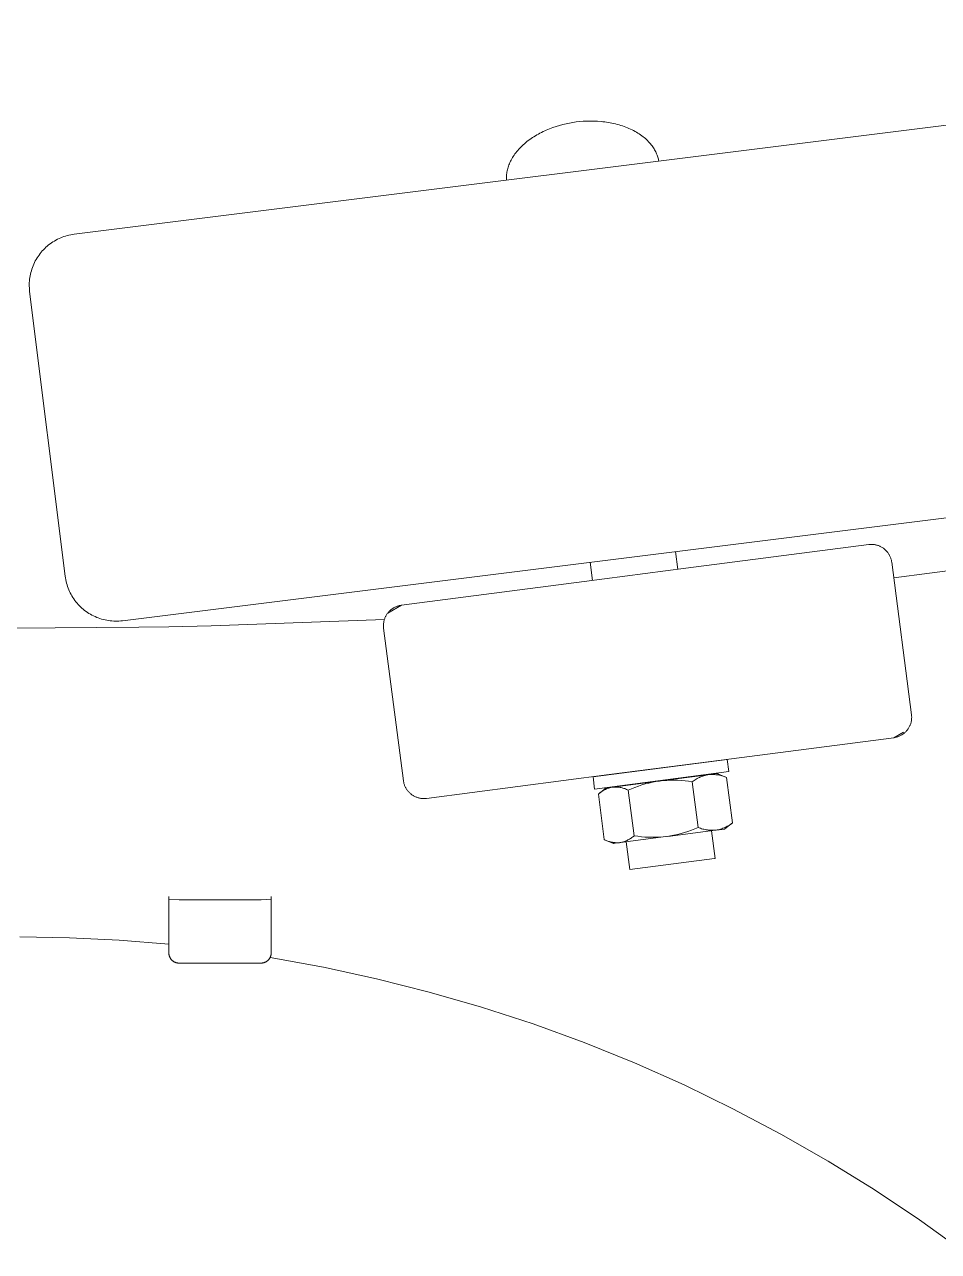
# Model space of a CAD drawing. Header units: inches. Extents: x -4 to 147, y -1 to 99.
# Drawn here: x 126.003 to 129.515, y 88.835 to 93.547 of the extents above; entities that cross this region are included whole.
import ezdxf

# ---------------------------------------------------------------- set-up
doc = ezdxf.new("R2010")
doc.units = ezdxf.units.IN
doc.layers.add('ZANO_R', color=7, linetype='Continuous', lineweight=0)

msp = doc.modelspace()

# ---------------------------------------------------------------- linework, layer by layer
at = {"layer": 'ZANO_R'}
for p, q in [((132.63993, 93.54742), (126.38935, 92.76629)), ((128.0851, 93.16651), (128.09793, 93.16913)), ((128.09793, 93.16913), (128.11066, 93.17135)), ((128.11066, 93.17135), (128.12324, 93.17317)), ((128.13632, 93.17467), (128.12324, 93.17317)), ((128.14965, 93.1758), (128.13632, 93.17467)), ((128.16321, 93.17652), (128.14965, 93.1758)), ((128.17694, 93.17683), (128.16321, 93.17652)), ((128.19082, 93.1767), (128.17694, 93.17683)), ((128.20479, 93.1761), (128.19082, 93.1767)), ((128.2188, 93.17503), (128.20479, 93.1761)), ((128.22581, 93.17431), (128.2188, 93.17503)), ((128.2328, 93.17346), (128.22581, 93.17431)), ((128.23978, 93.17249), (128.2328, 93.17346)), ((128.24674, 93.1714), (128.23978, 93.17249)), ((128.25367, 93.17018), (128.24674, 93.1714)), ((128.26056, 93.16883), (128.25367, 93.17018)), ((128.26741, 93.16735), (128.26056, 93.16883)), ((128.2742, 93.16575), (128.26741, 93.16735)), ((127.96625, 93.12), (127.972, 93.1234)), ((127.972, 93.1234), (127.97785, 93.1267)), ((127.97785, 93.1267), (127.98378, 93.1299)), ((127.98378, 93.1299), (127.98979, 93.133)), ((127.98979, 93.133), (127.99587, 93.13599)), ((127.99587, 93.13599), (128.00201, 93.13888)), ((128.00201, 93.13888), (128.00822, 93.14166)), ((128.00822, 93.14166), (128.02079, 93.14689)), ((128.02079, 93.14689), (128.03352, 93.15169)), ((128.03352, 93.15169), (128.04636, 93.15605)), ((128.04636, 93.15605), (128.05927, 93.15997)), ((128.05927, 93.15997), (128.0722, 93.16345)), ((128.0722, 93.16345), (128.0851, 93.16651)), ((128.28094, 93.16402), (128.2742, 93.16575)), ((128.2876, 93.16216), (128.28094, 93.16402)), ((128.2942, 93.16018), (128.2876, 93.16216)), ((128.30071, 93.15807), (128.2942, 93.16018)), ((128.30714, 93.15584), (128.30071, 93.15807)), ((128.31347, 93.15348), (128.30714, 93.15584)), ((128.3197, 93.15101), (128.31347, 93.15348)), ((128.32582, 93.14842), (128.3197, 93.15101)), ((128.33183, 93.14571), (128.32582, 93.14842)), ((128.33772, 93.14289), (128.33183, 93.14571)), ((128.34348, 93.13995), (128.33772, 93.14289)), ((128.3491, 93.13691), (128.34348, 93.13995)), ((128.35459, 93.13377), (128.3491, 93.13691)), ((128.35994, 93.13052), (128.35459, 93.13377)), ((128.36514, 93.12718), (128.35994, 93.13052)), ((128.37019, 93.12375), (128.36514, 93.12718)), ((128.37508, 93.12022), (128.37019, 93.12375)), ((128.3798, 93.11661), (128.37508, 93.12022)), ((127.90638, 93.07264), (127.91061, 93.07697)), ((127.91061, 93.07697), (127.915, 93.08125)), ((127.915, 93.08125), (127.91953, 93.08547)), ((127.91953, 93.08547), (127.92421, 93.08962)), ((127.92421, 93.08962), (127.92902, 93.0937)), ((127.92902, 93.0937), (127.93397, 93.0977)), ((127.93397, 93.0977), (127.93906, 93.10163)), ((127.93906, 93.10163), (127.94427, 93.10548)), ((127.94427, 93.10548), (127.9496, 93.10925)), ((127.9496, 93.10925), (127.95504, 93.11292)), ((127.95504, 93.11292), (127.96059, 93.11651)), ((127.96059, 93.11651), (127.96625, 93.12)), ((128.38437, 93.11292), (128.3798, 93.11661)), ((128.38877, 93.10915), (128.38437, 93.11292)), ((128.393, 93.10531), (128.38877, 93.10915)), ((128.39705, 93.1014), (128.393, 93.10531)), ((128.40093, 93.09743), (128.39705, 93.1014)), ((128.40464, 93.0934), (128.40093, 93.09743)), ((128.40817, 93.08931), (128.40464, 93.0934)), ((128.41152, 93.08518), (128.40817, 93.08931)), ((128.41439, 93.0814), (128.41152, 93.08518)), ((128.41712, 93.07759), (128.41439, 93.0814)), ((128.41971, 93.07374), (128.41712, 93.07759)), ((128.42214, 93.06988), (128.41971, 93.07374)), ((127.87066, 93.02237), (127.87305, 93.02705)), ((127.87305, 93.02705), (127.87562, 93.03172)), ((127.87562, 93.03172), (127.87837, 93.03638)), ((127.87837, 93.03638), (127.88128, 93.04103)), ((127.88128, 93.04103), (127.88437, 93.04564)), ((127.88437, 93.04564), (127.88762, 93.05024)), ((127.88762, 93.05024), (127.89105, 93.0548)), ((127.89105, 93.0548), (127.89464, 93.05932)), ((127.89464, 93.05932), (127.89839, 93.06381)), ((127.89839, 93.06381), (127.90231, 93.06825)), ((127.90231, 93.06825), (127.90638, 93.07264)), ((128.42444, 93.06599), (128.42214, 93.06988)), ((128.42658, 93.06208), (128.42444, 93.06599)), ((128.42858, 93.05815), (128.42658, 93.06208)), ((128.43045, 93.05421), (128.42858, 93.05815)), ((128.43216, 93.05026), (128.43045, 93.05421)), ((128.43374, 93.04631), (128.43216, 93.05026)), ((128.43518, 93.04235), (128.43374, 93.04631)), ((128.43649, 93.03839), (128.43518, 93.04235)), ((128.43766, 93.03443), (128.43649, 93.03839)), ((128.43869, 93.03048), (128.43766, 93.03443)), ((128.4396, 93.02654), (128.43869, 93.03048)), ((128.44038, 93.02261), (128.4396, 93.02654)), ((127.85603, 92.97594), (127.85675, 92.98049)), ((127.85675, 92.98049), (127.85763, 92.98507)), ((127.85763, 92.98507), (127.85867, 92.98968)), ((127.85867, 92.98968), (127.85988, 92.99431)), ((127.85988, 92.99431), (127.86125, 92.99896)), ((127.86125, 92.99896), (127.86279, 93.00363)), ((127.86279, 93.00363), (127.8645, 93.00831)), ((127.8645, 93.00831), (127.86638, 93.01299)), ((127.86638, 93.01299), (127.86843, 93.01768)), ((127.86843, 93.01768), (127.87066, 93.02237)), ((127.85469, 92.9581), (127.8548, 92.9625)), ((127.85472, 92.95375), (127.85469, 92.9581)), ((127.85489, 92.94944), (127.85472, 92.95375)), ((127.8548, 92.9625), (127.85506, 92.96694)), ((127.85506, 92.96694), (127.85547, 92.97143)), ((127.85547, 92.97143), (127.85603, 92.97594)), ((126.19421, 92.7419), (126.38935, 92.76629)), ((126.09089, 92.69649), (126.08584, 92.69205)), ((126.09608, 92.70076), (126.09089, 92.69649)), ((126.10142, 92.70485), (126.09608, 92.70076)), ((126.10689, 92.70875), (126.10142, 92.70485)), ((126.11249, 92.71246), (126.10689, 92.70875)), ((126.11822, 92.71598), (126.11249, 92.71246)), ((126.12406, 92.71931), (126.11822, 92.71598)), ((126.13002, 92.72243), (126.12406, 92.71931)), ((126.13607, 92.72534), (126.13002, 92.72243)), ((126.14223, 92.72805), (126.13607, 92.72534)), ((126.14847, 92.73055), (126.14223, 92.72805)), ((126.15479, 92.73283), (126.14847, 92.73055)), ((126.16119, 92.73489), (126.15479, 92.73283)), ((126.16765, 92.73674), (126.16119, 92.73489)), ((126.17417, 92.73836), (126.16765, 92.73674)), ((126.18075, 92.73976), (126.17417, 92.73836)), ((126.18737, 92.74093), (126.18075, 92.73976)), ((126.19402, 92.74188), (126.18737, 92.74093)), ((126.19415, 92.7419), (126.19402, 92.74188)), ((126.19415, 92.7419), (126.19421, 92.7419)), ((126.05151, 92.65088), (126.04804, 92.64512)), ((126.05516, 92.65652), (126.05151, 92.65088)), ((126.05901, 92.66203), (126.05516, 92.65652)), ((126.06305, 92.66741), (126.05901, 92.66203)), ((126.06727, 92.67264), (126.06305, 92.66741)), ((126.07166, 92.67773), (126.06727, 92.67264)), ((126.07622, 92.68266), (126.07166, 92.67773)), ((126.08095, 92.68744), (126.07622, 92.68266)), ((126.08584, 92.69205), (126.08095, 92.68744)), ((126.02955, 92.60198), (126.02776, 92.5955)), ((126.03155, 92.6084), (126.02955, 92.60198)), ((126.03377, 92.61474), (126.03155, 92.6084)), ((126.0362, 92.621), (126.03377, 92.61474)), ((126.03885, 92.62718), (126.0362, 92.621)), ((126.04171, 92.63327), (126.03885, 92.62718)), ((126.04477, 92.63925), (126.04171, 92.63327)), ((126.04804, 92.64512), (126.04477, 92.63925)), ((126.02179, 92.55568), (126.0216, 92.54896)), ((126.02222, 92.56239), (126.02179, 92.55568)), ((126.02287, 92.56908), (126.02222, 92.56239)), ((126.02376, 92.57574), (126.02287, 92.56908)), ((126.02487, 92.58237), (126.02376, 92.57574)), ((126.0262, 92.58896), (126.02487, 92.58237)), ((126.02776, 92.5955), (126.0262, 92.58896)), ((126.0216, 92.54896), (126.02163, 92.54224)), ((126.02163, 92.54224), (126.02189, 92.53552)), ((126.02189, 92.53552), (126.02238, 92.52882)), ((126.02238, 92.52882), (126.0231, 92.52214)), ((126.0231, 92.52214), (126.1598, 91.42829)), ((126.57487, 91.28178), (132.82545, 92.06291)), ((128.50432, 91.5229), (128.51316, 91.45477)), ((128.54437, 91.45883), (129.24713, 91.55006)), ((129.24713, 91.55006), (129.2498, 91.55036)), ((129.2498, 91.55036), (129.25248, 91.55057)), ((129.25248, 91.55057), (129.25516, 91.55069)), ((129.25516, 91.55069), (129.25785, 91.55071)), ((129.25785, 91.55071), (129.26054, 91.55065)), ((129.26054, 91.55065), (129.26322, 91.55049)), ((129.26322, 91.55049), (129.26589, 91.55024)), ((129.26589, 91.55024), (129.26856, 91.5499)), ((129.26856, 91.5499), (129.27121, 91.54947)), ((129.27121, 91.54947), (129.27385, 91.54895)), ((129.27385, 91.54895), (129.27646, 91.54834)), ((129.27646, 91.54834), (129.27906, 91.54764)), ((129.27906, 91.54764), (129.28162, 91.54685)), ((129.28162, 91.54685), (129.28417, 91.54598)), ((129.28417, 91.54598), (129.28668, 91.54502)), ((129.28668, 91.54502), (129.28916, 91.54397)), ((129.28916, 91.54397), (129.2916, 91.54284)), ((129.2916, 91.54284), (129.294, 91.54162)), ((129.294, 91.54162), (129.29635, 91.54033)), ((129.29635, 91.54033), (129.29867, 91.53895)), ((129.29867, 91.53895), (129.30093, 91.5375)), ((129.30093, 91.5375), (129.30314, 91.53597)), ((129.30314, 91.53597), (129.3053, 91.53437)), ((129.3053, 91.53437), (129.3074, 91.53269)), ((129.3074, 91.53269), (129.30945, 91.53094)), ((129.30945, 91.53094), (129.31143, 91.52913)), ((129.31143, 91.52913), (129.31335, 91.52724)), ((129.31335, 91.52724), (129.31521, 91.5253)), ((129.31521, 91.5253), (129.31699, 91.52329)), ((129.31699, 91.52329), (129.31871, 91.52122)), ((129.31871, 91.52122), (129.32036, 91.51909)), ((129.32036, 91.51909), (129.32193, 91.51691)), ((129.34318, 91.42179), (130.24109, 91.53887)), ((128.18521, 91.4122), (128.17616, 91.48189)), ((129.32193, 91.51691), (129.32342, 91.51467)), ((129.32342, 91.51467), (129.32484, 91.51239)), ((129.32484, 91.51239), (129.32619, 91.51006)), ((129.32619, 91.51006), (129.32745, 91.50768)), ((129.32745, 91.50768), (129.32862, 91.50526)), ((129.32862, 91.50526), (129.32972, 91.50281)), ((129.32972, 91.50281), (129.33073, 91.50032)), ((129.33073, 91.50032), (129.33166, 91.49779)), ((129.33166, 91.49779), (129.33249, 91.49524)), ((129.33249, 91.49524), (129.33324, 91.49265)), ((129.33324, 91.49265), (129.33391, 91.49005)), ((129.33391, 91.49005), (129.33448, 91.48742)), ((129.33448, 91.48742), (129.33496, 91.48477)), ((129.33496, 91.48477), (129.33535, 91.48211)), ((129.41138, 90.89648), (129.33535, 91.48211)), ((126.1598, 91.42829), (126.16075, 91.42163)), ((128.15394, 91.40814), (128.54437, 91.45883)), ((126.16075, 91.42163), (126.16192, 91.41501)), ((126.16192, 91.41501), (126.16332, 91.40844)), ((126.16332, 91.40844), (126.16494, 91.40192)), ((126.16494, 91.40192), (126.16679, 91.39545)), ((126.16679, 91.39545), (126.16885, 91.38906)), ((126.16885, 91.38906), (126.17113, 91.38273)), ((126.17113, 91.38273), (126.17363, 91.37649)), ((127.45118, 91.31691), (128.15394, 91.40814)), ((126.17363, 91.37649), (126.17634, 91.37034)), ((126.17634, 91.37034), (126.17925, 91.36428)), ((126.17925, 91.36428), (126.18237, 91.35833)), ((126.18237, 91.35833), (126.18569, 91.35249)), ((126.18569, 91.35249), (126.18921, 91.34676)), ((126.18921, 91.34676), (126.19293, 91.34116)), ((126.19293, 91.34116), (126.19683, 91.33569)), ((126.19683, 91.33569), (126.20092, 91.33035)), ((126.20092, 91.33035), (126.20519, 91.32516)), ((126.20519, 91.32516), (126.20963, 91.32011)), ((126.20963, 91.32011), (126.21424, 91.31522)), ((126.21424, 91.31522), (126.21901, 91.31049)), ((126.21901, 91.31049), (126.22395, 91.30593)), ((126.22395, 91.30593), (126.22904, 91.30153)), ((126.22904, 91.30153), (126.23427, 91.29732)), ((126.23427, 91.29732), (126.23965, 91.29328)), ((126.23965, 91.29328), (126.24516, 91.28943)), ((126.24516, 91.28943), (126.25079, 91.28577)), ((126.25079, 91.28577), (126.25655, 91.28231)), ((126.25655, 91.28231), (126.26243, 91.27904)), ((127.39435, 91.28024), (127.3958, 91.2825)), ((127.3958, 91.2825), (127.39733, 91.28471)), ((127.39733, 91.28471), (127.39894, 91.28687)), ((127.39894, 91.28687), (127.45118, 91.31691)), ((127.40061, 91.28897), (127.39894, 91.28687)), ((127.40236, 91.29101), (127.40061, 91.28897)), ((127.40418, 91.293), (127.40236, 91.29101)), ((127.40606, 91.29492), (127.40418, 91.293)), ((127.40801, 91.29677), (127.40606, 91.29492)), ((127.41002, 91.29856), (127.40801, 91.29677)), ((127.41209, 91.30027), (127.41002, 91.29856)), ((127.41421, 91.30192), (127.41209, 91.30027)), ((127.41639, 91.30349), (127.41421, 91.30192)), ((127.41863, 91.30498), (127.41639, 91.30349)), ((127.42091, 91.3064), (127.41863, 91.30498)), ((127.42324, 91.30774), (127.42091, 91.3064)), ((127.42562, 91.309), (127.42324, 91.30774)), ((127.42803, 91.31018), (127.42562, 91.309)), ((127.43049, 91.31128), (127.42803, 91.31018)), ((127.43298, 91.31229), (127.43049, 91.31128)), ((127.43551, 91.31321), (127.43298, 91.31229)), ((127.43806, 91.31405), (127.43551, 91.31321)), ((127.44064, 91.3148), (127.43806, 91.31405)), ((127.44325, 91.31546), (127.44064, 91.3148)), ((127.44588, 91.31603), (127.44325, 91.31546)), ((127.44852, 91.31652), (127.44588, 91.31603)), ((127.45118, 91.31691), (127.44852, 91.31652)), ((126.26243, 91.27904), (126.26841, 91.27598)), ((126.26841, 91.27598), (126.2745, 91.27312)), ((126.2745, 91.27312), (126.28067, 91.27047)), ((126.28067, 91.27047), (126.28694, 91.26804)), ((126.28694, 91.26804), (126.29328, 91.26582)), ((126.29328, 91.26582), (126.2997, 91.26381)), ((126.2997, 91.26381), (126.30618, 91.26203)), ((126.30618, 91.26203), (126.31272, 91.26047)), ((126.31272, 91.26047), (126.31931, 91.25913)), ((126.31931, 91.25913), (126.32593, 91.25802)), ((126.32593, 91.25802), (126.3326, 91.25714)), ((126.3326, 91.25714), (126.33929, 91.25649)), ((126.33929, 91.25649), (126.346, 91.25606)), ((126.346, 91.25606), (126.35271, 91.25586)), ((126.35271, 91.25586), (126.35944, 91.25589)), ((126.35944, 91.25589), (126.36615, 91.25616)), ((126.36615, 91.25616), (126.37286, 91.25665)), ((126.37286, 91.25665), (126.37954, 91.25737)), ((126.57487, 91.28178), (126.37954, 91.25737)), ((126.55768, 91.23455), (126.72044, 91.23825)), ((126.72044, 91.23825), (127.38629, 91.26272)), ((127.38258, 91.23941), (127.38265, 91.2421)), ((127.38261, 91.23672), (127.38258, 91.23941)), ((127.38272, 91.23404), (127.38261, 91.23672)), ((127.38265, 91.2421), (127.3828, 91.24478)), ((127.3828, 91.24478), (127.38305, 91.24746)), ((127.38305, 91.24746), (127.38339, 91.25013)), ((127.38339, 91.25013), (127.38383, 91.25278)), ((127.38383, 91.25278), (127.38435, 91.25542)), ((127.38435, 91.25542), (127.38496, 91.25804)), ((127.38496, 91.25804), (127.38566, 91.26063)), ((127.38566, 91.26063), (127.38645, 91.2632)), ((127.38645, 91.2632), (127.38732, 91.26575)), ((127.38732, 91.26575), (127.38829, 91.26826)), ((127.38829, 91.26826), (127.38933, 91.27073)), ((127.38933, 91.27073), (127.39047, 91.27317)), ((127.39047, 91.27317), (127.39168, 91.27557)), ((127.39168, 91.27557), (127.39298, 91.27793)), ((127.39298, 91.27793), (127.39435, 91.28024)), ((126.44296, 91.23247), (125.96011, 91.2286)), ((126.44296, 91.23247), (126.55768, 91.23455)), ((127.38293, 91.23136), (127.38272, 91.23404)), ((127.38323, 91.22868), (127.38293, 91.23136)), ((127.45926, 90.64305), (127.38323, 91.22868)), ((129.40729, 90.85942), (129.40633, 90.8569)), ((129.40817, 90.86196), (129.40729, 90.85942)), ((129.40895, 90.86453), (129.40817, 90.86196)), ((129.40966, 90.86712), (129.40895, 90.86453)), ((129.41027, 90.86974), (129.40966, 90.86712)), ((129.41079, 90.87238), (129.41027, 90.86974)), ((129.41122, 90.87503), (129.41079, 90.87238)), ((129.41156, 90.8777), (129.41122, 90.87503)), ((129.41138, 90.89648), (129.41168, 90.8938)), ((129.41181, 90.88038), (129.41156, 90.8777)), ((129.41168, 90.8938), (129.41189, 90.89112)), ((129.41197, 90.88306), (129.41181, 90.88038)), ((129.41189, 90.89112), (129.41201, 90.88844)), ((129.41203, 90.88575), (129.41197, 90.88306)), ((129.41201, 90.88844), (129.41203, 90.88575)), ((129.38086, 90.82978), (129.34343, 90.80825)), ((129.35397, 90.81036), (129.35655, 90.81111)), ((129.35655, 90.81111), (129.35911, 90.81195)), ((129.35911, 90.81195), (129.36163, 90.81287)), ((129.36163, 90.81287), (129.36412, 90.81388)), ((129.36412, 90.81388), (129.36658, 90.81498)), ((129.36658, 90.81498), (129.369, 90.81616)), ((129.369, 90.81616), (129.37137, 90.81742)), ((129.37137, 90.81742), (129.3737, 90.81876)), ((129.3737, 90.81876), (129.37599, 90.82018)), ((129.37599, 90.82018), (129.37822, 90.82167)), ((129.37822, 90.82167), (129.3804, 90.82324)), ((129.3804, 90.82324), (129.38253, 90.82489)), ((129.38253, 90.82489), (129.3846, 90.82661)), ((129.3846, 90.82661), (129.38661, 90.82839)), ((129.38661, 90.82839), (129.38855, 90.83025)), ((129.38855, 90.83025), (129.39044, 90.83217)), ((129.39044, 90.83217), (129.39225, 90.83415)), ((129.39225, 90.83415), (129.394, 90.83619)), ((129.394, 90.83619), (129.39568, 90.83829)), ((129.39728, 90.84045), (129.39568, 90.83829)), ((129.39881, 90.84266), (129.39728, 90.84045)), ((129.40026, 90.84492), (129.39881, 90.84266)), ((129.40164, 90.84723), (129.40026, 90.84492)), ((129.40293, 90.84959), (129.40164, 90.84723)), ((129.40415, 90.85199), (129.40293, 90.84959)), ((129.40528, 90.85443), (129.40415, 90.85199)), ((129.40633, 90.8569), (129.40528, 90.85443)), ((128.64067, 90.71702), (129.34343, 90.80825)), ((129.34343, 90.80825), (129.34609, 90.80865)), ((129.34609, 90.80865), (129.34874, 90.80913)), ((129.34874, 90.80913), (129.35136, 90.8097)), ((129.35136, 90.8097), (129.35397, 90.81036)), ((128.18789, 90.65796), (128.70324, 90.7249)), ((128.25025, 90.66634), (128.64067, 90.71702)), ((128.70324, 90.7249), (128.70932, 90.67805)), ((128.19397, 90.61111), (128.70932, 90.67805)), ((128.28158, 90.67013), (128.28155, 90.6704)), ((128.60951, 90.71297), (128.60954, 90.71273)), ((128.63472, 90.66662), (128.66503, 90.67056)), ((128.66504, 90.67056), (128.69473, 90.6582)), ((127.45965, 90.64039), (127.45926, 90.64305)), ((127.46014, 90.63774), (127.45965, 90.64039)), ((127.46071, 90.63511), (127.46014, 90.63774)), ((127.46137, 90.6325), (127.46071, 90.63511)), ((127.46212, 90.62991), (127.46137, 90.6325)), ((127.46296, 90.62736), (127.46212, 90.62991)), ((127.46389, 90.62483), (127.46296, 90.62736)), ((127.4649, 90.62234), (127.46389, 90.62483)), ((127.54748, 90.5751), (128.25025, 90.66634)), ((128.19397, 90.61111), (128.18788, 90.65796)), ((128.26498, 90.6186), (128.4387, 90.64116)), ((128.28789, 90.62157), (128.28767, 90.62328)), ((128.37516, 90.62655), (128.36185, 90.62222)), ((128.38859, 90.63045), (128.37516, 90.62655)), ((128.40214, 90.63393), (128.38859, 90.63045)), ((128.41579, 90.63698), (128.40214, 90.63393)), ((128.42954, 90.63959), (128.41579, 90.63698)), ((128.44336, 90.64176), (128.42954, 90.63959)), ((128.45727, 90.64319), (128.44336, 90.64176)), ((128.44863, 90.64245), (128.62939, 90.66593)), ((128.47123, 90.64418), (128.45727, 90.64319)), ((128.48521, 90.64472), (128.47123, 90.64418)), ((128.4992, 90.64482), (128.48521, 90.64472)), ((128.51318, 90.64448), (128.4992, 90.64482)), ((128.52715, 90.64369), (128.51318, 90.64448)), ((128.54109, 90.64247), (128.52715, 90.64369)), ((128.55498, 90.6408), (128.54109, 90.64247)), ((128.56881, 90.6387), (128.55498, 90.6408)), ((128.57252, 90.64149), (128.56881, 90.6387)), ((128.59155, 90.46361), (128.56881, 90.6387)), ((128.57633, 90.64416), (128.57252, 90.64149)), ((128.58022, 90.6467), (128.57633, 90.64416)), ((128.5842, 90.64911), (128.58022, 90.6467)), ((128.58825, 90.65139), (128.5842, 90.64911)), ((128.59238, 90.65353), (128.58825, 90.65139)), ((128.59658, 90.65553), (128.59238, 90.65353)), ((128.60084, 90.65738), (128.59658, 90.65553)), ((128.60516, 90.6591), (128.60084, 90.65738)), ((128.60954, 90.66067), (128.60516, 90.6591)), ((128.61397, 90.66209), (128.60954, 90.66067)), ((128.61844, 90.66336), (128.61397, 90.66209)), ((128.61562, 90.66588), (128.61585, 90.66417)), ((128.62295, 90.66448), (128.61844, 90.66336)), ((128.6275, 90.66546), (128.62295, 90.66448)), ((128.63208, 90.66628), (128.6275, 90.66546)), ((128.63674, 90.66666), (128.63211, 90.66628)), ((128.64138, 90.66688), (128.63674, 90.66666)), ((128.64603, 90.66695), (128.64138, 90.66688)), ((128.65068, 90.66686), (128.64603, 90.66695)), ((128.65532, 90.66661), (128.65068, 90.66686)), ((128.65995, 90.66621), (128.65532, 90.66661)), ((128.66456, 90.66566), (128.65995, 90.66621)), ((128.66916, 90.66495), (128.66456, 90.66566)), ((128.67372, 90.66409), (128.66916, 90.66495)), ((128.67826, 90.66308), (128.67372, 90.66409)), ((128.68276, 90.66191), (128.67826, 90.66308)), ((128.68722, 90.6606), (128.68276, 90.66191)), ((128.69163, 90.65914), (128.68722, 90.6606)), ((128.69599, 90.65753), (128.69163, 90.65914)), ((128.69473, 90.6582), (128.70029, 90.65577)), ((128.70029, 90.65577), (128.69599, 90.65753)), ((128.70029, 90.65577), (128.72303, 90.48068)), ((127.466, 90.61988), (127.4649, 90.62234)), ((127.46718, 90.61746), (127.466, 90.61988)), ((127.46844, 90.61508), (127.46718, 90.61746)), ((127.46978, 90.61275), (127.46844, 90.61508)), ((127.47121, 90.61046), (127.46978, 90.61275)), ((127.47271, 90.60823), (127.47121, 90.61046)), ((127.47428, 90.60604), (127.47271, 90.60823)), ((127.47593, 90.60391), (127.47428, 90.60604)), ((127.47765, 90.60184), (127.47593, 90.60391)), ((127.47944, 90.59983), (127.47765, 90.60184)), ((127.4813, 90.59789), (127.47944, 90.59983)), ((127.48322, 90.596), (127.4813, 90.59789)), ((127.4852, 90.59419), (127.48322, 90.596)), ((127.48725, 90.59244), (127.4852, 90.59419)), ((127.48936, 90.59076), (127.48725, 90.59244)), ((127.49152, 90.58916), (127.48936, 90.59076)), ((127.49373, 90.58763), (127.49152, 90.58916)), ((127.496, 90.58618), (127.49373, 90.58763)), ((127.49832, 90.5848), (127.496, 90.58618)), ((127.50068, 90.58351), (127.49832, 90.5848)), ((127.50308, 90.58229), (127.50068, 90.58351)), ((127.50552, 90.58116), (127.50308, 90.58229)), ((127.508, 90.58012), (127.50552, 90.58116)), ((127.51051, 90.57916), (127.508, 90.58012)), ((127.51304, 90.57829), (127.51051, 90.57916)), ((127.51561, 90.57751), (127.51304, 90.57829)), ((127.5182, 90.57681), (127.51561, 90.57751)), ((127.52081, 90.5762), (127.5182, 90.57681)), ((127.52344, 90.57568), (127.52081, 90.5762)), ((127.52609, 90.57525), (127.52344, 90.57568)), ((128.21113, 90.59426), (128.20839, 90.59189)), ((128.23113, 90.4168), (128.20839, 90.59189)), ((128.21394, 90.59655), (128.21113, 90.59426)), ((128.21683, 90.59874), (128.21394, 90.59655)), ((128.21486, 90.59696), (128.2387, 90.61518)), ((128.21979, 90.60083), (128.21683, 90.59874)), ((128.22282, 90.60283), (128.21979, 90.60083)), ((128.22591, 90.60472), (128.22282, 90.60283)), ((128.22906, 90.60651), (128.22591, 90.60472)), ((128.23227, 90.60819), (128.22906, 90.60651)), ((128.23554, 90.60977), (128.23227, 90.60819)), ((128.23885, 90.61124), (128.23554, 90.60977)), ((128.2387, 90.61518), (128.23871, 90.61519)), ((128.2387, 90.61518), (128.2387, 90.61518)), ((128.2387, 90.61518), (128.2387, 90.61518)), ((128.2387, 90.61518), (128.2387, 90.61518)), ((128.23871, 90.61519), (128.23876, 90.61519)), ((128.23876, 90.61519), (128.23901, 90.61522)), ((128.24221, 90.6126), (128.23885, 90.61124)), ((128.23901, 90.61522), (128.24008, 90.61536)), ((128.24008, 90.61536), (128.24446, 90.61593)), ((128.24562, 90.61385), (128.24221, 90.6126)), ((128.24446, 90.61593), (128.26133, 90.61812)), ((128.24906, 90.61498), (128.24562, 90.61385)), ((128.25254, 90.616), (128.24906, 90.61498)), ((128.25605, 90.6169), (128.25254, 90.616)), ((128.25959, 90.61769), (128.25605, 90.6169)), ((128.26315, 90.61836), (128.25959, 90.61769)), ((128.26677, 90.61862), (128.26315, 90.61836)), ((128.27039, 90.61877), (128.26677, 90.61862)), ((128.27401, 90.61879), (128.27039, 90.61877)), ((128.27764, 90.61869), (128.27401, 90.61879)), ((128.28126, 90.61848), (128.27764, 90.61869)), ((128.28487, 90.61814), (128.28126, 90.61848)), ((128.28846, 90.61768), (128.28487, 90.61814)), ((128.29204, 90.61711), (128.28846, 90.61768)), ((128.2956, 90.61642), (128.29204, 90.61711)), ((128.29913, 90.61561), (128.2956, 90.61642)), ((128.30264, 90.61468), (128.29913, 90.61561)), ((128.30611, 90.61364), (128.30264, 90.61468)), ((128.30955, 90.61249), (128.30611, 90.61364)), ((128.31294, 90.61122), (128.30955, 90.61249)), ((128.3163, 90.60984), (128.31294, 90.61122)), ((128.3196, 90.60835), (128.3163, 90.60984)), ((128.32285, 90.60675), (128.3196, 90.60835)), ((128.33569, 90.61232), (128.32285, 90.60675)), ((128.32285, 90.60675), (128.3456, 90.43166)), ((128.34869, 90.61748), (128.33569, 90.61232)), ((128.36185, 90.62222), (128.34869, 90.61748)), ((127.52875, 90.57492), (127.52609, 90.57525)), ((127.53142, 90.57467), (127.52875, 90.57492)), ((127.5341, 90.57451), (127.53142, 90.57467)), ((127.53678, 90.57445), (127.5341, 90.57451)), ((127.53946, 90.57447), (127.53678, 90.57445)), ((127.54214, 90.57459), (127.53946, 90.57447)), ((127.54482, 90.5748), (127.54214, 90.57459)), ((127.54748, 90.5751), (127.54482, 90.5748)), ((128.47496, 90.4291), (128.65768, 90.45283)), ((128.49861, 90.43338), (128.51226, 90.43643)), ((128.51226, 90.43643), (128.52581, 90.43991)), ((128.52581, 90.43991), (128.53924, 90.44381)), ((128.53924, 90.44381), (128.55255, 90.44813)), ((128.55255, 90.44813), (128.56571, 90.45288)), ((128.56571, 90.45288), (128.57871, 90.45804)), ((128.57871, 90.45804), (128.59155, 90.46361)), ((128.59585, 90.46185), (128.59155, 90.46361)), ((128.60021, 90.46024), (128.59585, 90.46185)), ((128.60463, 90.45878), (128.60021, 90.46024)), ((128.60909, 90.45747), (128.60463, 90.45878)), ((128.61359, 90.4563), (128.60909, 90.45747)), ((128.61813, 90.45529), (128.61359, 90.4563)), ((128.6227, 90.45443), (128.61813, 90.45529)), ((128.62729, 90.45372), (128.6227, 90.45443)), ((128.63191, 90.45317), (128.62729, 90.45372)), ((128.63654, 90.45277), (128.63191, 90.45317)), ((128.64119, 90.45253), (128.63654, 90.45277)), ((128.64583, 90.45244), (128.64119, 90.45253)), ((128.64353, 90.451), (128.65738, 90.34439)), ((128.65048, 90.45251), (128.64583, 90.45244)), ((128.65513, 90.45273), (128.65048, 90.45251)), ((128.65976, 90.45311), (128.65513, 90.45273)), ((128.66434, 90.45392), (128.65976, 90.45311)), ((128.66185, 90.45338), (128.69272, 90.45739)), ((128.66889, 90.45489), (128.66434, 90.45392)), ((128.6734, 90.45602), (128.66889, 90.45489)), ((128.67787, 90.45729), (128.6734, 90.45602)), ((128.6823, 90.45871), (128.67787, 90.45729)), ((128.68668, 90.46028), (128.6823, 90.45871)), ((128.691, 90.46199), (128.68668, 90.46028)), ((128.69526, 90.46385), (128.691, 90.46199)), ((128.71827, 90.47692), (128.69272, 90.45739)), ((128.69946, 90.46585), (128.69526, 90.46385)), ((128.70359, 90.46799), (128.69946, 90.46585)), ((128.70764, 90.47026), (128.70359, 90.46799)), ((128.71162, 90.47267), (128.70764, 90.47026)), ((128.71551, 90.47522), (128.71162, 90.47267)), ((128.71932, 90.47789), (128.71551, 90.47522)), ((128.72303, 90.48068), (128.71827, 90.47692)), ((128.72303, 90.48068), (128.71932, 90.47789)), ((128.23113, 90.4168), (128.23438, 90.4152)), ((128.23438, 90.4152), (128.23769, 90.41371)), ((128.23769, 90.41371), (128.24104, 90.41233)), ((128.26638, 90.40201), (128.2387, 90.41354)), ((128.24104, 90.41233), (128.24444, 90.41106)), ((128.24444, 90.41106), (128.24787, 90.40991)), ((128.24787, 90.40991), (128.25135, 90.40887)), ((128.25135, 90.40887), (128.25485, 90.40794)), ((128.25485, 90.40794), (128.25839, 90.40713)), ((128.25839, 90.40713), (128.26194, 90.40644)), ((128.26194, 90.40644), (128.26552, 90.40587)), ((128.26552, 90.40587), (128.26912, 90.40541)), ((128.26638, 90.40201), (128.26639, 90.40202)), ((128.26639, 90.40201), (128.26638, 90.40201)), ((128.26638, 90.40201), (128.26638, 90.40201)), ((128.26639, 90.40202), (128.26639, 90.40201)), ((128.26639, 90.40202), (128.26644, 90.40202)), ((128.26644, 90.40202), (128.26669, 90.40205)), ((128.26669, 90.40205), (128.26776, 90.40219)), ((128.26776, 90.40219), (128.27215, 90.40276)), ((128.26912, 90.40541), (128.27273, 90.40507)), ((128.27215, 90.40276), (128.28901, 90.40495)), ((128.27273, 90.40507), (128.27635, 90.40486)), ((128.27635, 90.40486), (128.27997, 90.40476)), ((128.27997, 90.40476), (128.2836, 90.40478)), ((128.2836, 90.40478), (128.28722, 90.40493)), ((128.28722, 90.40493), (128.29084, 90.40519)), ((128.29084, 90.40519), (128.2944, 90.40586)), ((128.29266, 90.40543), (128.46712, 90.42809)), ((128.2944, 90.40586), (128.29794, 90.40665)), ((128.29794, 90.40665), (128.30145, 90.40755)), ((128.30145, 90.40755), (128.30493, 90.40857)), ((128.30493, 90.40857), (128.30837, 90.4097)), ((128.30837, 90.4097), (128.31177, 90.41095)), ((128.31177, 90.41095), (128.31513, 90.41231)), ((128.31513, 90.41231), (128.31845, 90.41378)), ((128.32942, 90.3018), (128.31558, 90.4084)), ((128.31845, 90.41378), (128.32171, 90.41536)), ((128.32171, 90.41536), (128.32492, 90.41704)), ((128.32492, 90.41704), (128.32808, 90.41883)), ((128.32808, 90.41883), (128.33117, 90.42072)), ((128.33117, 90.42072), (128.33419, 90.42272)), ((128.33419, 90.42272), (128.33715, 90.42481)), ((128.33715, 90.42481), (128.34004, 90.427)), ((128.34004, 90.427), (128.34286, 90.42929)), ((128.34286, 90.42929), (128.3456, 90.43166)), ((128.3456, 90.43166), (128.35943, 90.42956)), ((128.35943, 90.42956), (128.37332, 90.42789)), ((128.37332, 90.42789), (128.38725, 90.42667)), ((128.38725, 90.42667), (128.40122, 90.42588)), ((128.40122, 90.42588), (128.4152, 90.42554)), ((128.4152, 90.42554), (128.42919, 90.42564)), ((128.42919, 90.42564), (128.44317, 90.42618)), ((128.44317, 90.42618), (128.45713, 90.42717)), ((128.45713, 90.42717), (128.47104, 90.4286)), ((128.47104, 90.4286), (128.48486, 90.43077)), ((128.48486, 90.43077), (128.49861, 90.43338)), ((128.65405, 90.34396), (128.32942, 90.3018)), ((128.65655, 90.34429), (128.65405, 90.34396)), ((128.65719, 90.34437), (128.65655, 90.34429)), ((128.65734, 90.34439), (128.65719, 90.34437)), ((128.65737, 90.34439), (128.65734, 90.34439)), ((128.65737, 90.34439), (128.65738, 90.34439)), ((128.65738, 90.34439), (128.65737, 90.34439)), ((128.65738, 90.34439), (128.65738, 90.34439)), ((128.65738, 90.34439), (128.65738, 90.34439)), ((128.65738, 90.34439), (128.65738, 90.34439)), ((126.55768, 90.18848), (126.55768, 90.19848)), ((126.95138, 90.18848), (126.95138, 90.19848)), ((126.55768, 90.18848), (126.59705, 90.18563)), ((126.55768, 89.98194), (126.55768, 90.18836)), ((126.91201, 90.18563), (126.59705, 90.18563)), ((126.95138, 90.18848), (126.91201, 90.18563)), ((126.95138, 89.98194), (126.95138, 90.18836)), ((126.17627, 90.04012), (125.98515, 90.0439)), ((126.36717, 90.03037), (126.17627, 90.04012)), ((126.55768, 90.01467), (126.36717, 90.03037)), ((126.55771, 89.98057), (126.55768, 89.98194)), ((126.55778, 89.97919), (126.55771, 89.98057)), ((126.5579, 89.97783), (126.55778, 89.97919)), ((126.55807, 89.97646), (126.5579, 89.97783)), ((126.55828, 89.9751), (126.55807, 89.97646)), ((126.55854, 89.97376), (126.55828, 89.9751)), ((126.55885, 89.97242), (126.55854, 89.97376)), ((126.55921, 89.97109), (126.55885, 89.97242)), ((126.55961, 89.96977), (126.55921, 89.97109)), ((126.56006, 89.96848), (126.55961, 89.96977)), ((126.56055, 89.96719), (126.56006, 89.96848)), ((126.56109, 89.96593), (126.56055, 89.96719)), ((126.56167, 89.96468), (126.56109, 89.96593)), ((126.56229, 89.96346), (126.56167, 89.96468)), ((126.56296, 89.96226), (126.56229, 89.96346)), ((126.94611, 89.96226), (126.94678, 89.96346)), ((126.94678, 89.96346), (126.9474, 89.96468)), ((127.15227, 89.92661), (126.94695, 89.96379)), ((126.9474, 89.96468), (126.94798, 89.96593)), ((126.94798, 89.96593), (126.94852, 89.96719)), ((126.94852, 89.96719), (126.94901, 89.96848)), ((126.94901, 89.96848), (126.94946, 89.96977)), ((126.94946, 89.96977), (126.94986, 89.97109)), ((126.94986, 89.97109), (126.95021, 89.97242)), ((126.95021, 89.97242), (126.95052, 89.97376)), ((126.95052, 89.97376), (126.95079, 89.9751)), ((126.95079, 89.9751), (126.951, 89.97646)), ((126.951, 89.97646), (126.95117, 89.97783)), ((126.95117, 89.97783), (126.95129, 89.97919)), ((126.95129, 89.97919), (126.95136, 89.98057)), ((126.95136, 89.98057), (126.95138, 89.98194)), ((126.56367, 89.96108), (126.56296, 89.96226)), ((126.56442, 89.95993), (126.56367, 89.96108)), ((126.5652, 89.9588), (126.56442, 89.95993)), ((126.56603, 89.9577), (126.5652, 89.9588)), ((126.5669, 89.95663), (126.56603, 89.9577)), ((126.5678, 89.9556), (126.5669, 89.95663)), ((126.56873, 89.95459), (126.5678, 89.9556)), ((126.56971, 89.95362), (126.56873, 89.95459)), ((126.57071, 89.95268), (126.56971, 89.95362)), ((126.57175, 89.95178), (126.57071, 89.95268)), ((126.57282, 89.95092), (126.57175, 89.95178)), ((126.57391, 89.95009), (126.57282, 89.95092)), ((126.57504, 89.9493), (126.57391, 89.95009)), ((126.57619, 89.94855), (126.57504, 89.9493)), ((126.57737, 89.94785), (126.57619, 89.94855)), ((126.57857, 89.94718), (126.57737, 89.94785)), ((126.5798, 89.94656), (126.57857, 89.94718)), ((126.58104, 89.94597), (126.5798, 89.94656)), ((126.58231, 89.94544), (126.58104, 89.94597)), ((126.58359, 89.94495), (126.58231, 89.94544)), ((126.58489, 89.9445), (126.58359, 89.94495)), ((126.5862, 89.9441), (126.58489, 89.9445)), ((126.58753, 89.94374), (126.5862, 89.9441)), ((126.58887, 89.94343), (126.58753, 89.94374)), ((126.59022, 89.94317), (126.58887, 89.94343)), ((126.59158, 89.94295), (126.59022, 89.94317)), ((126.59294, 89.94279), (126.59158, 89.94295)), ((126.59431, 89.94267), (126.59294, 89.94279)), ((126.59568, 89.94259), (126.59431, 89.94267)), ((126.59705, 89.94257), (126.59568, 89.94259)), ((126.91201, 89.94257), (126.59705, 89.94257)), ((126.91201, 89.94257), (126.91339, 89.94259)), ((126.91339, 89.94259), (126.91476, 89.94267)), ((126.91476, 89.94267), (126.91613, 89.94279)), ((126.91613, 89.94279), (126.91749, 89.94295)), ((126.91749, 89.94295), (126.91885, 89.94317)), ((126.91885, 89.94317), (126.9202, 89.94343)), ((126.9202, 89.94343), (126.92154, 89.94374)), ((126.92154, 89.94374), (126.92287, 89.9441)), ((126.92287, 89.9441), (126.92418, 89.9445)), ((126.92418, 89.9445), (126.92548, 89.94495)), ((126.92548, 89.94495), (126.92676, 89.94544)), ((126.92676, 89.94544), (126.92803, 89.94597)), ((126.92803, 89.94597), (126.92927, 89.94656)), ((126.92927, 89.94656), (126.9305, 89.94718)), ((126.9305, 89.94718), (126.9317, 89.94785)), ((126.9317, 89.94785), (126.93288, 89.94855)), ((126.93288, 89.94855), (126.93403, 89.9493)), ((126.93403, 89.9493), (126.93516, 89.95009)), ((126.93516, 89.95009), (126.93625, 89.95092)), ((126.93625, 89.95092), (126.93732, 89.95178)), ((126.93732, 89.95178), (126.93836, 89.95268)), ((126.93836, 89.95268), (126.93936, 89.95362)), ((126.93936, 89.95362), (126.94033, 89.95459)), ((126.94033, 89.95459), (126.94127, 89.9556)), ((126.94127, 89.9556), (126.94217, 89.95663)), ((126.94217, 89.95663), (126.94304, 89.9577)), ((126.94304, 89.9577), (126.94387, 89.9588)), ((126.94387, 89.9588), (126.94465, 89.95993)), ((126.94465, 89.95993), (126.9454, 89.96108)), ((126.9454, 89.96108), (126.94611, 89.96226)), ((127.3562, 89.88246), (127.15227, 89.92661)), ((127.55851, 89.83138), (127.3562, 89.88246)), ((127.75896, 89.77343), (127.55851, 89.83138)), ((127.95732, 89.70869), (127.75896, 89.77343)), ((128.15336, 89.63721), (127.95732, 89.70869)), ((128.34684, 89.55909), (128.15336, 89.63721)), ((128.53755, 89.47443), (128.34684, 89.55909)), ((128.72526, 89.3833), (128.53755, 89.47443)), ((128.90975, 89.28584), (128.72526, 89.3833)), ((129.09082, 89.18213), (128.90975, 89.28584)), ((129.26824, 89.07232), (129.09082, 89.18213)), ((129.44181, 88.95652), (129.26824, 89.07232)), ((129.61134, 88.83486), (129.44181, 88.95652))]:
    msp.add_line(p, q, dxfattribs=at)

doc.saveas('drawing.dxf')
